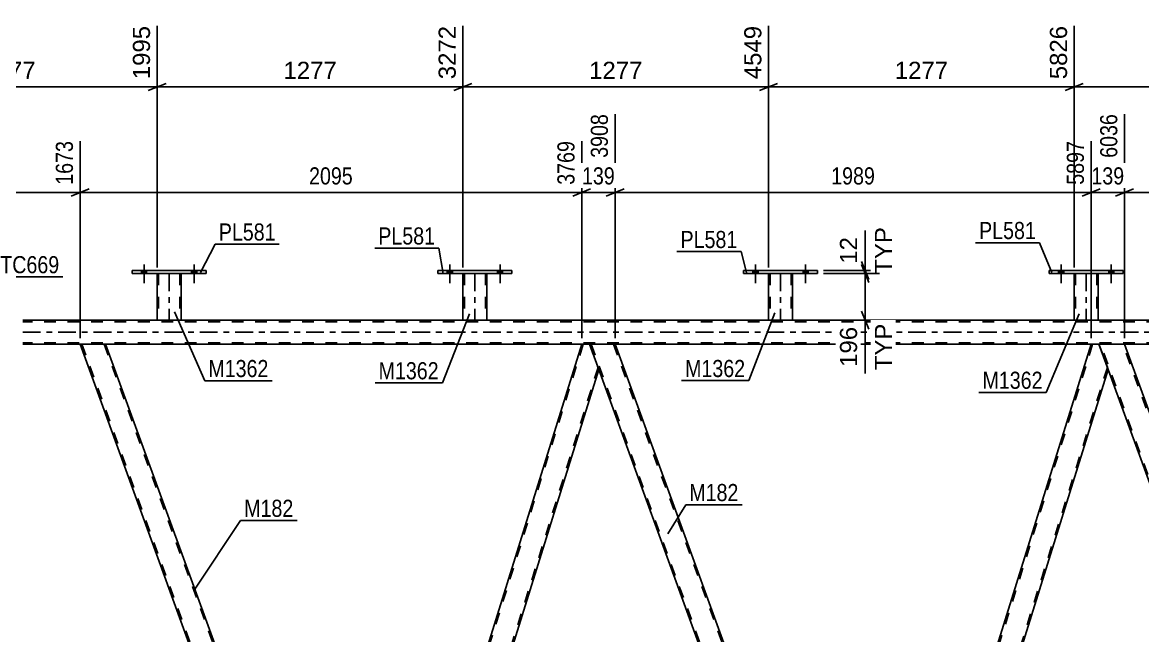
# Model space of a CAD drawing. Header units: millimetres. Extents: x -94 to 747, y -294 to 300.
# Drawn here: x 5.5 to 192.7, y 75.2 to 177.6 of the extents above; entities that cross this region are included whole.
import ezdxf

# ---------------------------------------------------------------- set-up
doc = ezdxf.new("R2010")
doc.units = ezdxf.units.MM
doc.linetypes.add('DXK_LINE_DOT2', pattern=[3.9198, 1.9599, -1.9599])
doc.linetypes.add('DXK_LINE_DOT3', pattern=[5.9187, 2.979, -0.9799, 0.9799, -0.9799])
doc.styles.add('Arial', font='ARIAL.TTF', dxfattribs={"height": 0.2})
doc.styles.add('Arial Narrow', font='ARIALN.TTF', dxfattribs={"height": 0.2})

# ---------------------------------------------------------------- blocks, each defined once
blk = doc.blocks.new('Part-200058970-4054 - 4020')
at = {"color": 2, "linetype": 'Continuous'}
for p, q in [((662.94, 127.86), (5.51, 127.86)), ((5.51, 123.86), (15.11, 123.86)), ((98.93, 123.86), (19.37, 123.86)), ((184.06, 123.86), (104.51, 123.86)), ((269.2, 123.86), (189.64, 123.86))]:
    blk.add_line(p, q, dxfattribs=at)
at = {"color": 7, "linetype": 'DXK_LINE_DOT2'}
for p, q in [((669.58, 127.62), (5.51, 127.62)), ((669.58, 124.1), (5.51, 124.1)), ((19.37, 123.86), (15.11, 123.86)), ((104.51, 123.86), (98.93, 123.86)), ((189.64, 123.86), (184.06, 123.86))]:
    blk.add_line(p, q, dxfattribs=at)
at = {"color": 7, "linetype": 'DXK_LINE_DOT3'}
blk.add_line((5.51, 125.86), (669.58, 125.86), dxfattribs=at)
blk = doc.blocks.new('Bolt-200058970-4421 - 4020')
at = {"linetype": 'Continuous'}
for points in [[(127.52, 135.7), (128.4, 135.7), (128.4, 136.18), (127.52, 136.18)], [(135.92, 135.7), (136.8, 135.7), (136.8, 136.18), (135.92, 136.18)]]:
    blk.add_hatch(color=1, dxfattribs=at).paths.add_polyline_path(points)
at = {"color": 1, "linetype": 'Continuous'}
for p, q in [((127.96, 137.18), (127.96, 134.06)), ((136.36, 137.18), (136.36, 134.06)), ((127.52, 136.18), (127.52, 135.7)), ((128.4, 136.18), (128.4, 135.7)), ((135.92, 136.18), (135.92, 135.7)), ((136.8, 136.18), (136.8, 135.7))]:
    blk.add_line(p, q, dxfattribs=at)
blk = doc.blocks.new('Bolt-200058970-4113 - 4020')
at = {"linetype": 'Continuous'}
for points in [[(25.35, 135.7), (26.23, 135.7), (26.23, 136.18), (25.35, 136.18)], [(33.75, 135.7), (34.63, 135.7), (34.63, 136.18), (33.75, 136.18)]]:
    blk.add_hatch(color=1, dxfattribs=at).paths.add_polyline_path(points)
at = {"color": 1, "linetype": 'Continuous'}
for p, q in [((25.79, 137.18), (25.79, 134.06)), ((34.19, 137.18), (34.19, 134.06)), ((25.35, 136.18), (25.35, 135.7)), ((26.23, 136.18), (26.23, 135.7)), ((33.75, 136.18), (33.75, 135.7)), ((34.63, 136.18), (34.63, 135.7))]:
    blk.add_line(p, q, dxfattribs=at)
blk = doc.blocks.new('Part-200058970-4181 - 4020')
at = {"color": 2, "linetype": 'Continuous'}
for p, q in [((177.04, 135.7), (177.04, 136.18)), ((177.04, 136.18), (189.44, 136.18)), ((189.44, 135.7), (177.04, 135.7)), ((189.44, 136.18), (189.44, 135.7))]:
    blk.add_line(p, q, dxfattribs=at)
blk = doc.blocks.new('Part-200058970-4241 - 4020')
at = {"color": 2, "linetype": 'Continuous'}
for p, q in [((18.86, 123.86), (15.11, 123.86)), ((15.11, 123.86), (59.23, 2.64)), ((18.86, 123.86), (19.37, 123.86)), ((19.37, 123.86), (62.23, 6.11))]:
    blk.add_line(p, q, dxfattribs=at)
at = {"color": 7, "linetype": 'DXK_LINE_DOT2'}
for p, q in [((15.37, 123.86), (59.49, 2.64)), ((19.12, 123.86), (63.24, 2.64)), ((19.33, 123.86), (19.22, 123.86)), ((19.37, 123.86), (19.33, 123.86)), ((63.49, 2.64), (62.23, 6.11)), ((59.23, 2.64), (63.49, 2.64))]:
    blk.add_line(p, q, dxfattribs=at)
blk = doc.blocks.new('Part-200058970-4246 - 4020')
at = {"color": 2, "linetype": 'Continuous'}
for p, q in [((98.93, 123.86), (62.23, 6.11)), ((98.93, 123.86), (100.25, 123.86)), ((100.25, 123.86), (101.8, 119.61)), ((101.8, 119.61), (65.34, 2.64)), ((63.49, 2.64), (62.23, 6.11))]:
    blk.add_line(p, q, dxfattribs=at)
at = {"color": 7, "linetype": 'DXK_LINE_DOT2'}
for p, q in [((99.18, 123.86), (62.36, 5.74)), ((101.66, 119.98), (65.08, 2.64)), ((65.34, 2.64), (63.49, 2.64))]:
    blk.add_line(p, q, dxfattribs=at)
blk = doc.blocks.new('Part-200058970-4251 - 4020')
at = {"color": 2, "linetype": 'Continuous'}
for p, q in [((100.25, 123.86), (104.51, 123.86)), ((104.51, 123.86), (146.87, 7.46)), ((101.8, 119.61), (142.61, 7.46))]:
    blk.add_line(p, q, dxfattribs=at)
at = {"color": 7, "linetype": 'DXK_LINE_DOT2'}
for p, q in [((100.25, 123.86), (101.8, 119.61)), ((100.5, 123.86), (144.62, 2.64)), ((104.25, 123.86), (148.37, 2.64)), ((142.61, 7.46), (144.37, 2.64)), ((146.87, 7.46), (148.63, 2.64)), ((148.63, 2.64), (144.37, 2.64))]:
    blk.add_line(p, q, dxfattribs=at)
blk = doc.blocks.new('Part-200058970-4256 - 4020')
at = {"color": 7, "linetype": 'DXK_LINE_DOT2'}
for p, q in [((184.32, 123.86), (147.5, 5.74)), ((186.79, 119.98), (150.22, 2.64)), ((147.78, 7.46), (147.36, 6.11)), ((148.63, 2.64), (147.36, 6.11)), ((151.97, 7.46), (150.47, 2.64)), ((150.47, 2.64), (148.63, 2.64))]:
    blk.add_line(p, q, dxfattribs=at)
at = {"color": 2, "linetype": 'Continuous'}
for p, q in [((184.06, 123.86), (147.78, 7.46)), ((184.06, 123.86), (185.38, 123.86)), ((185.38, 123.86), (186.93, 119.61)), ((186.93, 119.61), (151.97, 7.46))]:
    blk.add_line(p, q, dxfattribs=at)
blk = doc.blocks.new('Part-200058970-4261 - 4020')
at = {"color": 2, "linetype": 'Continuous'}
for p, q in [((185.38, 123.86), (189.64, 123.86)), ((189.64, 123.86), (232.5, 6.11)), ((229.5, 2.64), (186.93, 119.61))]:
    blk.add_line(p, q, dxfattribs=at)
at = {"color": 7, "linetype": 'DXK_LINE_DOT2'}
for p, q in [((185.38, 123.86), (186.93, 119.61)), ((229.76, 2.64), (185.64, 123.86)), ((233.5, 2.64), (189.38, 123.86)), ((233.76, 2.64), (232.5, 6.11)), ((233.76, 2.64), (229.5, 2.64))]:
    blk.add_line(p, q, dxfattribs=at)
blk = doc.blocks.new('Bolt-200058970-4420 - 4020')
at = {"linetype": 'Continuous'}
for points in [[(127.52, 135.7), (128.4, 135.7), (128.4, 136.18), (127.52, 136.18)], [(135.92, 135.7), (136.8, 135.7), (136.8, 136.18), (135.92, 136.18)]]:
    blk.add_hatch(color=1, dxfattribs=at).paths.add_polyline_path(points)
at = {"color": 1, "linetype": 'Continuous'}
for p, q in [((127.96, 137.18), (127.96, 134.06)), ((136.36, 137.18), (136.36, 134.06)), ((127.52, 136.18), (127.52, 135.7)), ((128.4, 136.18), (128.4, 135.7)), ((135.92, 136.18), (135.92, 135.7)), ((136.8, 136.18), (136.8, 135.7))]:
    blk.add_line(p, q, dxfattribs=at)
blk = doc.blocks.new('Part-200058970-4296 - 4020')
at = {"color": 2, "linetype": 'Continuous'}
for p, q in [((130.16, 135.7), (130.16, 127.86)), ((134.16, 135.7), (134.16, 127.86)), ((130.16, 127.86), (134.16, 127.86))]:
    blk.add_line(p, q, dxfattribs=at)
at = {"color": 7, "linetype": 'DXK_LINE_DOT2'}
for p, q in [((130.16, 135.7), (134.16, 135.7)), ((130.16, 135.7), (130.16, 135.7)), ((130.16, 135.7), (130.16, 135.7)), ((130.4, 135.7), (130.4, 127.86)), ((133.92, 135.7), (133.92, 127.86)), ((134.16, 135.7), (134.16, 135.7)), ((134.16, 135.7), (134.16, 135.7)), ((133.86, 127.86), (133.9, 127.86)), ((133.86, 127.86), (133.9, 127.86)), ((133.9, 127.86), (133.92, 127.86)), ((133.9, 127.86), (133.92, 127.86))]:
    blk.add_line(p, q, dxfattribs=at)
at = {"color": 7, "linetype": 'DXK_LINE_DOT3'}
blk.add_line((132.16, 135.7), (132.16, 127.86), dxfattribs=at)
blk = doc.blocks.new('Bolt-200058970-4422 - 4020')
at = {"linetype": 'Continuous'}
for points in [[(76.44, 135.7), (77.32, 135.7), (77.32, 136.18), (76.44, 136.18)], [(84.84, 135.7), (85.72, 135.7), (85.72, 136.18), (84.84, 136.18)]]:
    blk.add_hatch(color=1, dxfattribs=at).paths.add_polyline_path(points)
at = {"color": 1, "linetype": 'Continuous'}
for p, q in [((76.88, 137.18), (76.88, 134.06)), ((85.28, 137.18), (85.28, 134.06)), ((76.44, 136.18), (76.44, 135.7)), ((77.32, 136.18), (77.32, 135.7)), ((84.84, 136.18), (84.84, 135.7)), ((85.72, 136.18), (85.72, 135.7))]:
    blk.add_line(p, q, dxfattribs=at)
blk = doc.blocks.new('Part-200058970-4301 - 4020')
at = {"color": 2, "linetype": 'Continuous'}
for p, q in [((125.96, 135.7), (125.96, 136.18)), ((125.96, 136.18), (138.36, 136.18)), ((138.36, 135.7), (125.96, 135.7)), ((138.36, 136.18), (138.36, 135.7))]:
    blk.add_line(p, q, dxfattribs=at)
blk = doc.blocks.new('Part-200058970-4306 - 4020')
at = {"color": 2, "linetype": 'Continuous'}
for p, q in [((79.08, 135.7), (79.08, 127.86)), ((83.08, 135.7), (83.08, 127.86)), ((79.08, 127.86), (83.08, 127.86))]:
    blk.add_line(p, q, dxfattribs=at)
at = {"color": 7, "linetype": 'DXK_LINE_DOT2'}
for p, q in [((79.08, 135.7), (83.08, 135.7)), ((79.08, 135.7), (79.08, 135.7)), ((79.08, 135.7), (79.08, 135.7)), ((79.32, 135.7), (79.32, 127.86)), ((82.84, 135.7), (82.84, 127.86)), ((83.08, 135.7), (83.08, 135.7)), ((83.08, 135.7), (83.08, 135.7)), ((82.78, 127.86), (82.82, 127.86)), ((82.78, 127.86), (82.82, 127.86)), ((82.82, 127.86), (82.84, 127.86)), ((82.82, 127.86), (82.84, 127.86))]:
    blk.add_line(p, q, dxfattribs=at)
at = {"color": 7, "linetype": 'DXK_LINE_DOT3'}
blk.add_line((81.08, 135.7), (81.08, 127.86), dxfattribs=at)
blk = doc.blocks.new('Part-200058970-4311 - 4020')
at = {"color": 2, "linetype": 'Continuous'}
for p, q in [((74.88, 135.7), (74.88, 136.18)), ((74.88, 136.18), (87.28, 136.18)), ((87.28, 135.7), (74.88, 135.7)), ((87.28, 136.18), (87.28, 135.7))]:
    blk.add_line(p, q, dxfattribs=at)
blk = doc.blocks.new('Part-200058970-4316 - 4020')
at = {"color": 2, "linetype": 'Continuous'}
for p, q in [((27.99, 135.7), (27.99, 127.86)), ((31.99, 135.7), (31.99, 127.86)), ((27.99, 127.86), (31.99, 127.86))]:
    blk.add_line(p, q, dxfattribs=at)
at = {"color": 7, "linetype": 'DXK_LINE_DOT2'}
for p, q in [((27.99, 135.7), (31.99, 135.7)), ((27.99, 135.7), (27.99, 135.7)), ((27.99, 135.7), (27.99, 135.7)), ((28.23, 135.7), (28.23, 127.86)), ((31.75, 135.7), (31.75, 127.86)), ((31.99, 135.7), (31.99, 135.7)), ((31.99, 135.7), (31.99, 135.7)), ((31.7, 127.86), (31.74, 127.86)), ((31.7, 127.86), (31.74, 127.86)), ((31.74, 127.86), (31.75, 127.86)), ((31.74, 127.86), (31.75, 127.86))]:
    blk.add_line(p, q, dxfattribs=at)
at = {"color": 7, "linetype": 'DXK_LINE_DOT3'}
blk.add_line((29.99, 135.7), (29.99, 127.86), dxfattribs=at)
blk = doc.blocks.new('Part-200058970-4321 - 4020')
at = {"color": 2, "linetype": 'Continuous'}
for p, q in [((23.79, 135.7), (23.79, 136.18)), ((23.79, 136.18), (36.19, 136.18)), ((36.19, 135.7), (23.79, 135.7)), ((36.19, 136.18), (36.19, 135.7))]:
    blk.add_line(p, q, dxfattribs=at)
blk = doc.blocks.new('Part-200058970-4326 - 4020')
at = {"color": 2, "linetype": 'Continuous'}
for p, q in [((181.24, 135.7), (181.24, 127.86)), ((185.24, 135.7), (185.24, 127.86)), ((181.24, 127.86), (185.24, 127.86))]:
    blk.add_line(p, q, dxfattribs=at)
at = {"color": 7, "linetype": 'DXK_LINE_DOT2'}
for p, q in [((181.24, 135.7), (185.24, 135.7)), ((181.24, 135.7), (181.24, 135.7)), ((181.24, 135.7), (181.24, 135.7)), ((181.48, 135.7), (181.48, 127.86)), ((185, 135.7), (185, 127.86)), ((185.24, 135.7), (185.24, 135.7)), ((185.24, 135.7), (185.24, 135.7)), ((184.94, 127.86), (184.98, 127.86)), ((184.94, 127.86), (184.98, 127.86)), ((184.98, 127.86), (185, 127.86)), ((184.98, 127.86), (185, 127.86))]:
    blk.add_line(p, q, dxfattribs=at)
at = {"color": 7, "linetype": 'DXK_LINE_DOT3'}
blk.add_line((183.24, 135.7), (183.24, 127.86), dxfattribs=at)
blk = doc.blocks.new('Bolt-200058970-4423 - 4020')
at = {"linetype": 'Continuous'}
for points in [[(76.44, 135.7), (77.32, 135.7), (77.32, 136.18), (76.44, 136.18)], [(84.84, 135.7), (85.72, 135.7), (85.72, 136.18), (84.84, 136.18)]]:
    blk.add_hatch(color=1, dxfattribs=at).paths.add_polyline_path(points)
at = {"color": 1, "linetype": 'Continuous'}
for p, q in [((76.88, 137.18), (76.88, 134.06)), ((85.28, 137.18), (85.28, 134.06)), ((76.44, 136.18), (76.44, 135.7)), ((77.32, 136.18), (77.32, 135.7)), ((84.84, 136.18), (84.84, 135.7)), ((85.72, 136.18), (85.72, 135.7))]:
    blk.add_line(p, q, dxfattribs=at)
blk = doc.blocks.new('Bolt-200058970-4425 - 4020')
at = {"linetype": 'Continuous'}
for points in [[(25.35, 135.7), (26.23, 135.7), (26.23, 136.18), (25.35, 136.18)], [(33.75, 135.7), (34.63, 135.7), (34.63, 136.18), (33.75, 136.18)]]:
    blk.add_hatch(color=1, dxfattribs=at).paths.add_polyline_path(points)
at = {"color": 1, "linetype": 'Continuous'}
for p, q in [((25.79, 137.18), (25.79, 134.06)), ((34.19, 137.18), (34.19, 134.06)), ((25.35, 136.18), (25.35, 135.7)), ((26.23, 136.18), (26.23, 135.7)), ((33.75, 136.18), (33.75, 135.7)), ((34.63, 136.18), (34.63, 135.7))]:
    blk.add_line(p, q, dxfattribs=at)
blk = doc.blocks.new('Bolt-200058970-4426 - 4020')
at = {"linetype": 'Continuous'}
for points in [[(178.6, 135.7), (179.48, 135.7), (179.48, 136.18), (178.6, 136.18)], [(187, 135.7), (187.88, 135.7), (187.88, 136.18), (187, 136.18)]]:
    blk.add_hatch(color=1, dxfattribs=at).paths.add_polyline_path(points)
at = {"color": 1, "linetype": 'Continuous'}
for p, q in [((179.04, 137.18), (179.04, 134.06)), ((187.44, 137.18), (187.44, 134.06)), ((178.6, 136.18), (178.6, 135.7)), ((179.48, 136.18), (179.48, 135.7)), ((187, 136.18), (187, 135.7)), ((187.88, 136.18), (187.88, 135.7))]:
    blk.add_line(p, q, dxfattribs=at)
blk = doc.blocks.new('Bolt-200058970-4427 - 4020')
at = {"linetype": 'Continuous'}
for points in [[(178.6, 135.7), (179.48, 135.7), (179.48, 136.18), (178.6, 136.18)], [(187, 135.7), (187.88, 135.7), (187.88, 136.18), (187, 136.18)]]:
    blk.add_hatch(color=1, dxfattribs=at).paths.add_polyline_path(points)
at = {"color": 1, "linetype": 'Continuous'}
for p, q in [((179.04, 137.18), (179.04, 134.06)), ((187.44, 137.18), (187.44, 134.06)), ((178.6, 136.18), (178.6, 135.7)), ((179.48, 136.18), (179.48, 135.7)), ((187, 136.18), (187, 135.7)), ((187.88, 136.18), (187.88, 135.7))]:
    blk.add_line(p, q, dxfattribs=at)
blk = doc.blocks.new('StraightDimension-200058970-4985 - 4020')
at = {"color": 7, "linetype": 'Continuous'}
for p, q in [((15.11, 124.86), (15.11, 157.82)), ((98.93, 124.86), (98.93, 157.82)), ((16.61, 149.81), (13.61, 148.61)), ((97.43, 148.61), (100.43, 149.81)), ((15.11, 149.21), (98.93, 149.21))]:
    blk.add_line(p, q, dxfattribs=at)
at = {"color": 0, "linetype": 'Continuous'}
blk.add_wipeout([(98.33, 158.42), (94.13, 158.42), (94.13, 149.91), (98.33, 149.91)], dxfattribs=at)
at = {"color": 0}
blk.add_wipeout([(61.28, 149.96), (61.28, 154.16), (52.77, 154.16), (52.77, 149.96)], dxfattribs=at)
at = {"color": 3, "linetype": 'Continuous', "style": 'Arial Narrow'}
blk.add_text('3769', height=2.863, rotation=90.0002, dxfattribs=at).set_placement((97.73, 150.51))
at = {"color": 3, "style": 'Arial Narrow'}
blk.add_text('2095', height=2.863, dxfattribs=at).set_placement((53.37, 150.56))
blk = doc.blocks.new('StraightDimension-200058970-5002 - 4020')
at = {"color": 7, "linetype": 'Continuous'}
for p, q in [((15.11, 124.86), (15.11, 157.82)), ((-45.58, 128.86), (-45.58, 152.34)), ((-44.08, 149.81), (-47.08, 148.61)), ((13.61, 148.61), (16.61, 149.81)), ((-45.58, 149.21), (15.11, 149.21))]:
    blk.add_line(p, q, dxfattribs=at)
at = {"color": 0, "linetype": 'Continuous'}
for points in [[(14.51, 158.42), (10.31, 158.42), (10.31, 149.91), (14.51, 149.91)], [(-46.18, 152.94), (-50.38, 152.94), (-50.38, 149.91), (-46.18, 149.91)]]:
    blk.add_wipeout(points, dxfattribs=at)
at = {"color": 0}
blk.add_wipeout([(-10.97, 149.96), (-10.97, 154.16), (-19.49, 154.16), (-19.49, 149.96)], dxfattribs=at)
at = {"color": 3, "linetype": 'Continuous', "style": 'Arial Narrow'}
for s, height, p in [('1673', 2.863, (13.91, 150.51)), ('0', 2.86, (-46.78, 150.51))]:
    blk.add_text(s, height=height, rotation=90.0002, dxfattribs=at).set_placement(p)
at = {"color": 3, "style": 'Arial Narrow'}
blk.add_text('1673', height=2.863, dxfattribs=at).set_placement((-18.89, 150.56))
blk = doc.blocks.new('StraightDimension-200058970-33393 - 4020')
at = {"color": 7, "linetype": 'Continuous'}
for p, q in [((79.08, 136.7), (79.08, 177.05)), ((130.16, 136.7), (130.16, 177.05)), ((80.58, 167.45), (77.58, 166.25)), ((79.08, 166.85), (130.16, 166.85)), ((128.66, 166.25), (131.66, 167.45))]:
    blk.add_line(p, q, dxfattribs=at)
at = {"color": 0, "linetype": 'Continuous'}
blk.add_wipeout([(129.56, 177.65), (125.36, 177.65), (125.36, 167.55), (129.56, 167.55)], dxfattribs=at)
at = {"color": 0}
blk.add_wipeout([(109.66, 167.6), (109.66, 171.8), (99.57, 171.8), (99.57, 167.6)], dxfattribs=at)
at = {"color": 3, "linetype": 'Continuous', "style": 'Arial'}
blk.add_text('4549', height=2.865, rotation=90.0002, dxfattribs=at).set_placement((128.96, 168.15))
at = {"color": 3, "style": 'Arial'}
blk.add_text('1277', height=2.865, dxfattribs=at).set_placement((100.17, 168.2))
blk = doc.blocks.new('StraightDimension-200058970-4889 - 4020')
at = {"color": 7, "linetype": 'Continuous'}
for p, q in [((189.64, 124.86), (189.64, 162.32)), ((269.2, 124.86), (269.2, 157.82)), ((191.14, 149.81), (188.14, 148.61)), ((267.7, 148.61), (270.7, 149.81)), ((189.64, 149.21), (269.2, 149.21))]:
    blk.add_line(p, q, dxfattribs=at)
at = {"color": 0, "linetype": 'Continuous'}
blk.add_wipeout([(268.6, 158.42), (264.4, 158.42), (264.4, 149.91), (268.6, 149.91)], dxfattribs=at)
at = {"color": 0}
blk.add_wipeout([(233.68, 149.96), (233.68, 154.16), (225.16, 154.16), (225.16, 149.96)], dxfattribs=at)
at = {"color": 3, "linetype": 'Continuous', "style": 'Arial Narrow'}
blk.add_text('8025', height=2.863, rotation=90.0002, dxfattribs=at).set_placement((268, 150.51))
at = {"color": 3, "style": 'Arial Narrow'}
blk.add_text('1989', height=2.863, dxfattribs=at).set_placement((225.76, 150.56))
blk = doc.blocks.new('StraightDimension-200058970-4913 - 4020')
at = {"color": 7, "linetype": 'Continuous'}
for p, q in [((189.64, 124.86), (189.64, 162.32)), ((184.06, 124.86), (184.06, 157.82)), ((182.56, 148.61), (185.56, 149.81)), ((191.14, 149.81), (188.14, 148.61)), ((184.06, 149.21), (189.64, 149.21))]:
    blk.add_line(p, q, dxfattribs=at)
at = {"color": 0}
blk.add_wipeout([(190.19, 149.96), (190.19, 154.16), (183.51, 154.16), (183.51, 149.96)], dxfattribs=at)
at = {"color": 3, "style": 'Arial Narrow'}
blk.add_text('139', height=2.863, dxfattribs=at).set_placement((184.11, 150.56))
at = {"color": 0, "linetype": 'Continuous'}
blk.add_wipeout([(189.04, 162.92), (184.84, 162.92), (184.84, 154.41), (189.04, 154.41)], dxfattribs=at)
at = {"color": 3, "linetype": 'Continuous', "style": 'Arial Narrow'}
blk.add_text('6036', height=2.863, rotation=90.0002, dxfattribs=at).set_placement((188.44, 155.01))
blk = doc.blocks.new('StraightDimension-200058970-33392 - 4020')
at = {"color": 7, "linetype": 'Continuous'}
for p, q in [((130.16, 136.7), (130.16, 177.05)), ((181.24, 136.7), (181.24, 177.05)), ((131.66, 167.45), (128.66, 166.25)), ((130.16, 166.85), (181.24, 166.85)), ((179.74, 166.25), (182.74, 167.45))]:
    blk.add_line(p, q, dxfattribs=at)
at = {"color": 0, "linetype": 'Continuous'}
blk.add_wipeout([(180.64, 177.65), (176.44, 177.65), (176.44, 167.55), (180.64, 167.55)], dxfattribs=at)
at = {"color": 0}
blk.add_wipeout([(160.74, 167.6), (160.74, 171.8), (150.65, 171.8), (150.65, 167.6)], dxfattribs=at)
at = {"color": 3, "linetype": 'Continuous', "style": 'Arial'}
blk.add_text('5826', height=2.865, rotation=90.0002, dxfattribs=at).set_placement((180.04, 168.15))
at = {"color": 3, "style": 'Arial'}
blk.add_text('1277', height=2.865, dxfattribs=at).set_placement((151.25, 168.2))
blk = doc.blocks.new('StraightDimension-200058970-33395 - 4020')
at = {"color": 7, "linetype": 'Continuous'}
for p, q in [((27.99, 136.7), (27.99, 177.05)), ((-21.56, 136.7), (-21.56, 174.82)), ((-20.06, 167.45), (-23.06, 166.25)), ((-21.56, 166.85), (27.99, 166.85)), ((26.49, 166.25), (29.49, 167.45))]:
    blk.add_line(p, q, dxfattribs=at)
at = {"color": 0, "linetype": 'Continuous'}
blk.add_wipeout([(27.39, 177.65), (23.19, 177.65), (23.19, 167.55), (27.39, 167.55)], dxfattribs=at)
at = {"color": 0}
blk.add_wipeout([(8.27, 167.6), (8.27, 171.8), (-1.83, 171.8), (-1.83, 167.6)], dxfattribs=at)
at = {"color": 3, "linetype": 'Continuous', "style": 'Arial'}
blk.add_text('1995', height=2.865, rotation=90.0002, dxfattribs=at).set_placement((26.79, 168.15))
at = {"color": 3, "style": 'Arial'}
blk.add_text('1277', height=2.865, dxfattribs=at).set_placement((-1.23, 168.2))
blk = doc.blocks.new('StraightDimension-200058970-33394 - 4020')
at = {"color": 7, "linetype": 'Continuous'}
for p, q in [((27.99, 136.7), (27.99, 177.05)), ((79.08, 136.7), (79.08, 177.05)), ((29.49, 167.45), (26.49, 166.25)), ((27.99, 166.85), (79.08, 166.85)), ((77.58, 166.25), (80.58, 167.45))]:
    blk.add_line(p, q, dxfattribs=at)
at = {"color": 0, "linetype": 'Continuous'}
blk.add_wipeout([(78.48, 177.65), (74.28, 177.65), (74.28, 167.55), (78.48, 167.55)], dxfattribs=at)
at = {"color": 0}
blk.add_wipeout([(58.58, 167.6), (58.58, 171.8), (48.49, 171.8), (48.49, 167.6)], dxfattribs=at)
at = {"color": 3, "linetype": 'Continuous', "style": 'Arial'}
blk.add_text('3272', height=2.865, rotation=90.0002, dxfattribs=at).set_placement((77.88, 168.15))
at = {"color": 3, "style": 'Arial'}
blk.add_text('1277', height=2.865, dxfattribs=at).set_placement((49.09, 168.2))
blk = doc.blocks.new('StraightDimension-200058970-4937 - 4020')
at = {"color": 7, "linetype": 'Continuous'}
for p, q in [((104.51, 124.86), (104.51, 162.32)), ((184.06, 124.86), (184.06, 157.82)), ((106.01, 149.81), (103.01, 148.61)), ((182.56, 148.61), (185.56, 149.81)), ((104.51, 149.21), (184.06, 149.21))]:
    blk.add_line(p, q, dxfattribs=at)
at = {"color": 0, "linetype": 'Continuous'}
blk.add_wipeout([(183.46, 158.42), (179.26, 158.42), (179.26, 149.91), (183.46, 149.91)], dxfattribs=at)
at = {"color": 0}
blk.add_wipeout([(148.54, 149.96), (148.54, 154.16), (140.03, 154.16), (140.03, 149.96)], dxfattribs=at)
at = {"color": 3, "linetype": 'Continuous', "style": 'Arial Narrow'}
blk.add_text('5897', height=2.863, rotation=90.0002, dxfattribs=at).set_placement((182.86, 150.51))
at = {"color": 3, "style": 'Arial Narrow'}
blk.add_text('1989', height=2.863, dxfattribs=at).set_placement((140.63, 150.56))
blk = doc.blocks.new('StraightDimension-200058970-4961 - 4020')
at = {"color": 7, "linetype": 'Continuous'}
for p, q in [((104.51, 124.86), (104.51, 162.32)), ((98.93, 124.86), (98.93, 157.82)), ((97.43, 148.61), (100.43, 149.81)), ((106.01, 149.81), (103.01, 148.61)), ((98.93, 149.21), (104.51, 149.21))]:
    blk.add_line(p, q, dxfattribs=at)
at = {"color": 0}
blk.add_wipeout([(105.06, 149.96), (105.06, 154.16), (98.38, 154.16), (98.38, 149.96)], dxfattribs=at)
at = {"color": 3, "style": 'Arial Narrow'}
blk.add_text('139', height=2.863, dxfattribs=at).set_placement((98.98, 150.56))
at = {"color": 0, "linetype": 'Continuous'}
blk.add_wipeout([(103.91, 162.92), (99.71, 162.92), (99.71, 154.41), (103.91, 154.41)], dxfattribs=at)
at = {"color": 3, "linetype": 'Continuous', "style": 'Arial Narrow'}
blk.add_text('3908', height=2.863, rotation=90.0002, dxfattribs=at).set_placement((103.31, 155.01))
blk = doc.blocks.new('StraightDimension-200058970-5057 - 4020')
at = {"color": 7, "linetype": 'Continuous'}
for p, q in [((145.7, 137.68), (146.9, 134.68)), ((146.9, 134.2), (145.7, 137.2)), ((139.36, 136.18), (148.7, 136.18)), ((139.36, 135.7), (148.7, 135.7)), ((146.3, 135.7), (146.3, 136.18))]:
    blk.add_line(p, q, dxfattribs=at)
at = {"color": 0}
blk.add_wipeout([(145.55, 142.35), (141.35, 142.35), (141.35, 136.71), (145.55, 136.71)], dxfattribs=at)
at = {"color": 7, "linetype": 'Continuous'}
blk.add_line((146.3, 136.18), (146.3, 142.88), dxfattribs=at)
at = {"color": 3, "style": 'Arial'}
blk.add_text('12', height=2.865, rotation=90.0002, dxfattribs=at).set_placement((144.95, 137.31))
at = {"color": 0, "linetype": 'Continuous'}
blk.add_wipeout([(151.4, 144.02), (147.2, 144.02), (147.2, 135.04), (151.4, 135.04)], dxfattribs=at)
at = {"color": 7, "linetype": 'Continuous'}
blk.add_line((146.3, 136.18), (146.3, 142.88), dxfattribs=at)
at = {"color": 3, "linetype": 'Continuous', "style": 'Arial'}
blk.add_text('TYP', height=2.865, rotation=90.0002, dxfattribs=at).set_placement((150.8, 135.64))
blk = doc.blocks.new('StraightDimension-200058970-5065 - 4020')
at = {"color": 7, "linetype": 'Continuous'}
for p, q in [((145.7, 137.2), (146.9, 134.2)), ((139.36, 135.7), (148.7, 135.7)), ((146.3, 127.86), (146.3, 135.7)), ((146.9, 126.36), (145.7, 129.36)), ((135.16, 127.86), (148.7, 127.86))]:
    blk.add_line(p, q, dxfattribs=at)
at = {"color": 0}
blk.add_wipeout([(145.55, 127.34), (141.35, 127.34), (141.35, 119.46), (145.55, 119.46)], dxfattribs=at)
at = {"color": 7, "linetype": 'Continuous'}
blk.add_line((146.3, 127.86), (146.3, 118.94), dxfattribs=at)
at = {"color": 3, "style": 'Arial'}
blk.add_text('196', height=2.865, rotation=90.0002, dxfattribs=at).set_placement((144.95, 120.07))
at = {"color": 0, "linetype": 'Continuous'}
blk.add_wipeout([(151.4, 127.89), (147.2, 127.89), (147.2, 118.91), (151.4, 118.91)], dxfattribs=at)
at = {"color": 7, "linetype": 'Continuous'}
blk.add_line((146.3, 127.86), (146.3, 118.94), dxfattribs=at)
at = {"color": 3, "linetype": 'Continuous', "style": 'Arial'}
blk.add_text('TYP', height=2.865, rotation=90.0002, dxfattribs=at).set_placement((150.8, 119.51))
blk = doc.blocks.new('StraightDimension-200058970-33391 - 4020')
at = {"color": 7, "linetype": 'Continuous'}
for p, q in [((181.24, 136.7), (181.24, 177.05)), ((232.32, 136.7), (232.32, 177.05)), ((182.74, 167.45), (179.74, 166.25)), ((181.24, 166.85), (232.32, 166.85)), ((230.82, 166.25), (233.82, 167.45))]:
    blk.add_line(p, q, dxfattribs=at)
at = {"color": 0, "linetype": 'Continuous'}
blk.add_wipeout([(231.72, 177.65), (227.52, 177.65), (227.52, 167.55), (231.72, 167.55)], dxfattribs=at)
at = {"color": 0}
blk.add_wipeout([(211.82, 167.6), (211.82, 171.8), (201.73, 171.8), (201.73, 167.6)], dxfattribs=at)
at = {"color": 3, "linetype": 'Continuous', "style": 'Arial'}
blk.add_text('7103', height=2.865, rotation=90.0002, dxfattribs=at).set_placement((231.12, 168.15))
at = {"color": 3, "style": 'Arial'}
blk.add_text('1277', height=2.865, dxfattribs=at).set_placement((202.33, 168.2))
blk = doc.blocks.new('Mark-200058970-4307 - 4020')
at = {"color": 0}
blk.add_wipeout([(74.45, 140.52), (74.45, 143.52), (64.94, 143.52), (64.94, 140.52)], dxfattribs=at)
blk.add_wipeout([(74.45, 140.52), (74.45, 143.52), (64.94, 143.52), (64.94, 140.52)], dxfattribs=at)
at = {"color": 30, "linetype": 'Continuous'}
for p in [(64.34, 139.92), (75.8, 135.7)]:
    blk.add_line(p, (75.05, 139.92), dxfattribs=at)
at = {"color": 3, "style": 'Arial Narrow'}
blk.add_text('PL581', height=2.863, dxfattribs=at).set_placement((64.94, 140.52))
blk = doc.blocks.new('Mark-200058970-4050 - 4020')
at = {"color": 0}
blk.add_wipeout([(11.63, 135.72), (11.63, 138.72), (1.77, 138.72), (1.77, 135.72)], dxfattribs=at)
blk.add_wipeout([(11.63, 135.72), (11.63, 138.72), (1.77, 138.72), (1.77, 135.72)], dxfattribs=at)
at = {"color": 30, "linetype": 'Continuous'}
for p, q in [((-5.17, 126.41), (1.17, 135.12)), ((1.17, 135.12), (12.23, 135.12))]:
    blk.add_line(p, q, dxfattribs=at)
at = {"color": 3, "style": 'Arial Narrow'}
blk.add_text('TC669', height=2.863, dxfattribs=at).set_placement((1.77, 135.72))
blk = doc.blocks.new('Mark-200058970-4177 - 4020')
at = {"color": 0}
blk.add_wipeout([(174.84, 141.43), (174.84, 144.43), (165.34, 144.43), (165.34, 141.43)], dxfattribs=at)
blk.add_wipeout([(174.84, 141.43), (174.84, 144.43), (165.34, 144.43), (165.34, 141.43)], dxfattribs=at)
at = {"color": 30, "linetype": 'Continuous'}
for p in [(164.74, 140.83), (177.52, 135.87)]:
    blk.add_line(p, (175.44, 140.83), dxfattribs=at)
at = {"color": 3, "style": 'Arial Narrow'}
blk.add_text('PL581', height=2.863, dxfattribs=at).set_placement((165.34, 141.43))
blk = doc.blocks.new('Mark-200058970-4237 - 4020')
at = {"color": 0}
blk.add_wipeout([(50.76, 95), (50.76, 98), (42.53, 98), (42.53, 95)], dxfattribs=at)
blk.add_wipeout([(50.76, 95), (50.76, 98), (42.53, 98), (42.53, 95)], dxfattribs=at)
at = {"color": 30, "linetype": 'Continuous'}
for p, q in [((34.27, 82.92), (41.93, 94.4)), ((41.93, 94.4), (51.36, 94.4))]:
    blk.add_line(p, q, dxfattribs=at)
at = {"color": 3, "style": 'Arial Narrow'}
blk.add_text('M182', height=2.863, dxfattribs=at).set_placement((42.53, 95))
blk = doc.blocks.new('Mark-200058970-4247 - 4020')
at = {"color": 0}
blk.add_wipeout([(125.14, 97.63), (125.14, 100.63), (116.91, 100.63), (116.91, 97.63)], dxfattribs=at)
blk.add_wipeout([(125.14, 97.63), (125.14, 100.63), (116.91, 100.63), (116.91, 97.63)], dxfattribs=at)
at = {"color": 30, "linetype": 'Continuous'}
for p, q in [((113.34, 92.16), (116.31, 97.03)), ((116.31, 97.03), (125.74, 97.03))]:
    blk.add_line(p, q, dxfattribs=at)
at = {"color": 3, "style": 'Arial Narrow'}
blk.add_text('M182', height=2.863, dxfattribs=at).set_placement((116.91, 97.63))
blk = doc.blocks.new('Mark-200058970-4292 - 4020')
at = {"color": 0}
blk.add_wipeout([(126.26, 118.37), (126.26, 121.37), (116.21, 121.37), (116.21, 118.37)], dxfattribs=at)
blk.add_wipeout([(126.26, 118.37), (126.26, 121.37), (116.21, 121.37), (116.21, 118.37)], dxfattribs=at)
at = {"color": 30, "linetype": 'Continuous'}
for p in [(131.22, 129.09), (115.61, 117.77)]:
    blk.add_line(p, (126.86, 117.77), dxfattribs=at)
at = {"color": 3, "style": 'Arial Narrow'}
blk.add_text('M1362', height=2.863, dxfattribs=at).set_placement((116.21, 118.37))
blk = doc.blocks.new('Mark-200058970-4297 - 4020')
at = {"color": 0}
blk.add_wipeout([(124.96, 139.93), (124.96, 142.93), (115.45, 142.93), (115.45, 139.93)], dxfattribs=at)
blk.add_wipeout([(124.96, 139.93), (124.96, 142.93), (115.45, 142.93), (115.45, 139.93)], dxfattribs=at)
at = {"color": 30, "linetype": 'Continuous'}
for p in [(114.85, 139.33), (126.5, 135.84)]:
    blk.add_line(p, (125.56, 139.33), dxfattribs=at)
at = {"color": 3, "style": 'Arial Narrow'}
blk.add_text('PL581', height=2.863, dxfattribs=at).set_placement((115.45, 139.93))
blk = doc.blocks.new('Mark-200058970-4302 - 4020')
at = {"color": 0}
blk.add_wipeout([(75.05, 117.99), (75.05, 120.99), (64.99, 120.99), (64.99, 117.99)], dxfattribs=at)
blk.add_wipeout([(75.05, 117.99), (75.05, 120.99), (64.99, 120.99), (64.99, 117.99)], dxfattribs=at)
at = {"color": 30, "linetype": 'Continuous'}
for p in [(80.2, 128.93), (64.39, 117.39)]:
    blk.add_line(p, (75.65, 117.39), dxfattribs=at)
at = {"color": 3, "style": 'Arial Narrow'}
blk.add_text('M1362', height=2.863, dxfattribs=at).set_placement((64.99, 117.99))
blk = doc.blocks.new('Mark-200058970-4312 - 4020')
at = {"color": 0}
blk.add_wipeout([(46.59, 118.36), (46.59, 121.36), (36.54, 121.36), (36.54, 118.36)], dxfattribs=at)
blk.add_wipeout([(46.59, 118.36), (46.59, 121.36), (36.54, 121.36), (36.54, 118.36)], dxfattribs=at)
at = {"color": 30, "linetype": 'Continuous'}
for p, q in [((30.86, 129.27), (35.94, 117.76)), ((35.94, 117.76), (47.19, 117.76))]:
    blk.add_line(p, q, dxfattribs=at)
at = {"color": 3, "style": 'Arial Narrow'}
blk.add_text('M1362', height=2.863, dxfattribs=at).set_placement((36.54, 118.36))
blk = doc.blocks.new('Mark-200058970-4317 - 4020')
at = {"color": 0}
blk.add_wipeout([(47.79, 141.18), (47.79, 144.18), (38.29, 144.18), (38.29, 141.18)], dxfattribs=at)
blk.add_wipeout([(47.79, 141.18), (47.79, 144.18), (38.29, 144.18), (38.29, 141.18)], dxfattribs=at)
at = {"color": 30, "linetype": 'Continuous'}
for p, q in [((35.24, 135.86), (37.69, 140.58)), ((37.69, 140.58), (48.39, 140.58))]:
    blk.add_line(p, q, dxfattribs=at)
at = {"color": 3, "style": 'Arial Narrow'}
blk.add_text('PL581', height=2.863, dxfattribs=at).set_placement((38.29, 141.18))
blk = doc.blocks.new('Mark-200058970-4322 - 4020')
at = {"color": 0}
blk.add_wipeout([(175.96, 116.4), (175.96, 119.4), (165.91, 119.4), (165.91, 116.4)], dxfattribs=at)
blk.add_wipeout([(175.96, 116.4), (175.96, 119.4), (165.91, 119.4), (165.91, 116.4)], dxfattribs=at)
at = {"color": 30, "linetype": 'Continuous'}
for p in [(182.05, 128.91), (165.31, 115.8)]:
    blk.add_line(p, (176.56, 115.8), dxfattribs=at)
at = {"color": 3, "style": 'Arial Narrow'}
blk.add_text('M1362', height=2.863, dxfattribs=at).set_placement((165.91, 116.4))

msp = doc.modelspace()

# ---------------------------------------------------------------- block references
for name in ['Bolt-200058970-4113 - 4020', 'Bolt-200058970-4425 - 4020', 'Bolt-200058970-4422 - 4020', 'Bolt-200058970-4423 - 4020', 'Bolt-200058970-4421 - 4020', 'Bolt-200058970-4420 - 4020', 'Bolt-200058970-4426 - 4020', 'Bolt-200058970-4427 - 4020', 'Part-200058970-4321 - 4020', 'Part-200058970-4316 - 4020', 'Part-200058970-4311 - 4020', 'Part-200058970-4306 - 4020', 'Part-200058970-4301 - 4020', 'Part-200058970-4296 - 4020', 'Part-200058970-4181 - 4020', 'Part-200058970-4326 - 4020', 'Part-200058970-4054 - 4020', 'Part-200058970-4241 - 4020', 'Part-200058970-4246 - 4020', 'Part-200058970-4251 - 4020', 'Part-200058970-4256 - 4020', 'Part-200058970-4261 - 4020']:
    msp.add_blockref(name, (0, 0))

# ---------------------------------------------------------------- next in the draw order: block references
for name in ['StraightDimension-200058970-4889 - 4020', 'StraightDimension-200058970-4985 - 4020', 'Mark-200058970-4247 - 4020', 'Mark-200058970-4237 - 4020']:
    msp.add_blockref(name, (0, 0))

# ---------------------------------------------------------------- next in the draw order: block references
for name in ['StraightDimension-200058970-33393 - 4020', 'StraightDimension-200058970-4913 - 4020', 'StraightDimension-200058970-5002 - 4020', 'Mark-200058970-4312 - 4020', 'Mark-200058970-4302 - 4020']:
    msp.add_blockref(name, (0, 0))

# ---------------------------------------------------------------- next in the draw order: block references
for name in ['StraightDimension-200058970-33395 - 4020', 'StraightDimension-200058970-33392 - 4020']:
    msp.add_blockref(name, (0, 0))

# ---------------------------------------------------------------- next in the draw order: block references
for name in ['StraightDimension-200058970-33394 - 4020', 'StraightDimension-200058970-4937 - 4020', 'Mark-200058970-4050 - 4020']:
    msp.add_blockref(name, (0, 0))

# ---------------------------------------------------------------- next in the draw order: block references
for name in ['StraightDimension-200058970-33391 - 4020', 'StraightDimension-200058970-4961 - 4020', 'Mark-200058970-4317 - 4020', 'Mark-200058970-4177 - 4020', 'Mark-200058970-4307 - 4020', 'Mark-200058970-4297 - 4020', 'StraightDimension-200058970-5057 - 4020', 'Mark-200058970-4292 - 4020', 'Mark-200058970-4322 - 4020']:
    msp.add_blockref(name, (0, 0))

# ---------------------------------------------------------------- next in the draw order: block references
msp.add_blockref('StraightDimension-200058970-5065 - 4020', (0, 0))

doc.saveas('drawing.dxf')
